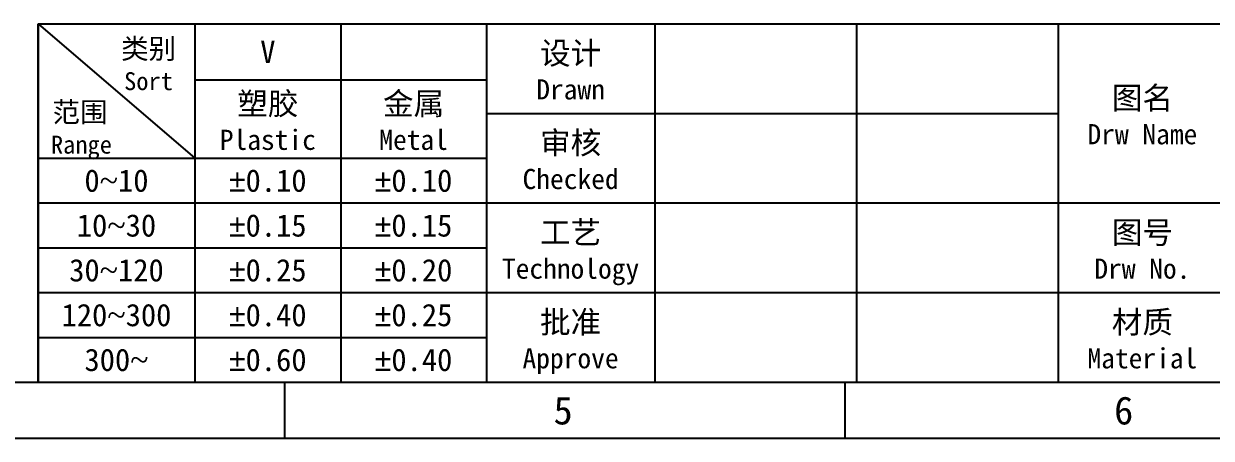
# Model space of a CAD drawing. Extents: x 5 to 415, y 5 to 292.
# Drawn here: x 186.7 to 292.6, y 5 to 42 of the extents above; entities that cross this region are included whole.
import ezdxf

# ---------------------------------------------------------------- set-up
doc = ezdxf.new("R2010")
doc.units = 0
doc.layers.add('DRW0001_DXF_FORMAT', color=7, linetype='CONTINUOUS')
doc.styles.get("Standard").update_dxf_attribs({"font": 'simfang.ttf'})
doc.styles.add('TEXTSTYLE_2', font='symbol_asme.ttf')

msp = doc.modelspace()

# ---------------------------------------------------------------- linework, layer by layer
at = {"layer": 'DRW0001_DXF_FORMAT', "color": 2, "linetype": 'Continuous'}
for p, q in [((188, 42), (228, 42)), ((188, 42), (188, 10)), ((188, 42), (202, 30)), ((202, 42), (202, 10)), ((215, 42), (215, 10)), ((228, 42), (334, 42)), ((228, 42), (228, 10)), ((228, 42), (228, 10)), ((243, 42), (243, 10)), ((261, 42), (261, 10)), ((279, 42), (279, 10)), ((202, 37), (228, 37)), ((228, 34), (279, 34)), ((188, 30), (228, 30)), ((188, 26), (228, 26)), ((228, 26), (334, 26)), ((188, 22), (228, 22)), ((188, 18), (228, 18)), ((228, 18), (334, 18)), ((188, 14), (228, 14)), ((188, 10), (228, 10)), ((228, 10), (334, 10)), ((5, 5), (415, 5))]:
    msp.add_line(p, q, dxfattribs=at)
at = {"layer": 'DRW0001_DXF_FORMAT', "color": 7, "linetype": 'Continuous'}
for p, q in [((188, 42), (410, 42)), ((188, 10), (188, 42)), ((10, 10), (410, 10)), ((210, 5), (210, 10)), ((260, 5), (260, 10))]:
    msp.add_line(p, q, dxfattribs=at)

# ---------------------------------------------------------------- texts
at = {"layer": 'DRW0001_DXF_FORMAT', "color": 2, "linetype": 'Continuous'}
for s, insert, char_height, width, attachment_point in [('      类别\\P\\H1.6;       Sort\\P\\H1.8; 范围\\P\\H1.6; Range', (188.062, 40.675), 1.8, 13.20469, 1), ('V', (208.5, 40.5), 2, 1.46875, 2), ('设计\\P\\H1.8;Drawn', (235.5, 40.375), 2, 6.60938, 2), ('塑胶\\P\\H1.8;Plastic', (208.5, 35.875), 2, 9.25313, 2), ('金属\\P\\H1.8;Metal', (221.5, 35.875), 2, 6.60938, 2), ('图名\\P\\H1.8;Drw Name', (286.5, 36.375), 2, 10.575, 2), ('审核\\P\\H1.8;Checked', (235.5, 32.375), 2, 9.25313, 2), ('0\\fTimes New Roman;~\\fFangSong;10', (195, 29), 2, 6.00468, 2), ('10\\fTimes New Roman;~\\fFangSong;30', (195, 25), 2, 7.47343, 2), ('工艺\\P\\H1.8;Technology', (235.5, 24.375), 2, 13.21875, 2), ('图号\\P\\H1.8;Drw No.', (286.5, 24.375), 2, 9.25313, 2), ('30\\fTimes New Roman;~\\fFangSong;120', (195, 21), 2, 8.94218, 2), ('120\\fTimes New Roman;~\\fFangSong;300', (195, 17), 2, 10.41093, 2), ('批准\\P\\H1.8;Approve', (235.5, 16.375), 2, 9.25313, 2), ('材质\\P\\H1.8;Material', (286.5, 16.375), 2, 10.575, 2), ('300\\fTimes New Roman;~', (195, 13), 2, 6.00468, 2), ('5', (233.983, 8.734), 2.5, 1.83594, 1), ('6', (283.983, 8.734), 2.5, 1.83594, 1)]:
    msp.add_mtext(s, dxfattribs=dict(at, insert=insert, char_height=char_height, width=width, attachment_point=attachment_point))
at = {"layer": 'DRW0001_DXF_FORMAT', "color": 2, "linetype": 'Continuous', "char_height": 2, "width": 7.38416, "attachment_point": 2, "style": 'TEXTSTYLE_2'}
for s, insert in [('±\\fFangSong;0.10', (208.5, 29)), ('±\\fFangSong;0.10', (221.5, 29)), ('±\\fFangSong;0.15', (208.5, 25)), ('±\\fFangSong;0.15', (221.5, 25)), ('±\\fFangSong;0.25', (208.5, 21)), ('±\\fFangSong;0.20', (221.5, 21)), ('±\\fFangSong;0.40', (208.5, 17)), ('±\\fFangSong;0.25', (221.5, 17)), ('±\\fFangSong;0.60', (208.5, 13)), ('±\\fFangSong;0.40', (221.5, 13))]:
    msp.add_mtext(s, dxfattribs=dict(at, insert=insert))

doc.saveas('drawing.dxf')
